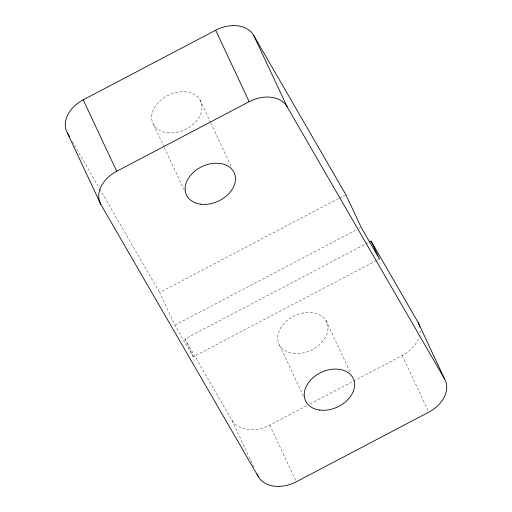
<?xml version="1.0" encoding="UTF-8"?>
<svg xmlns="http://www.w3.org/2000/svg" width="512" height="512" viewBox="0 0 512 512"><rect width="100%" height="100%" fill="white"/><g stroke="black" fill="none" stroke-linecap="round" stroke-linejoin="round"><path stroke-width="0.38" stroke-dasharray="2.56 1.92" d="M376.621 260.461L193.261 356.8L174.95 325.146L159.667 292.518L338.778 198.413M339.488 198.042L345.152 195.066M174.95 325.146L356.186 229.926M359.021 228.442L360.435 227.693M193.261 356.8L184.896 338.938L369.67 241.856M377.331 260.09L379.45 258.976M184.896 338.938L231.821 420.058A30.381 22.074 -25.1 0 0 269.766 425.082L307.104 405.459M309.92 403.981L402.214 355.488A30.381 22.074 -25.1 0 0 419.2 336.8M72.23 141.37L99.379 188.301M99.776 188.992L159.667 292.518M402.214 355.488L428.768 412.173M326.131 320.781L350.662 373.158M200.109 100.134L210.592 122.502M210.931 123.226L231.891 167.968M279.584 345.242L303.443 396.179M153.562 124.589L164.045 146.963M164.384 147.68L184.326 190.259M269.766 425.082L296.314 481.76M231.821 420.058L254.336 468.128M420.205 330.63A30.381 22.074 -25.1 0 1 419.43 336.026M167.162 132.73A26.317 19.117 -25.1 0 0 201.798 104.838A26.317 19.117 -25.1 0 0 161.549 99.507A26.317 19.117 -25.1 0 0 167.162 132.73M293.184 353.382A26.317 19.117 -25.1 0 0 327.821 325.491A26.317 19.117 -25.1 0 0 287.571 320.16A26.317 19.117 -25.1 0 0 293.184 353.382"/><path stroke-width="0.77" d="M371.085 241.114L418.01 322.234L444.563 378.912A30.381 22.074 -25.1 0 1 428.768 412.173L296.314 481.76A30.381 22.074 -25.1 0 1 258.374 476.736L100.902 204.538L67.437 133.088A30.381 22.074 -25.1 0 1 83.232 99.827L215.686 30.24A30.381 22.074 -25.1 0 1 253.626 35.264L345.856 194.694L361.146 227.322L379.45 258.976L371.085 241.114L369.67 241.856M100.902 204.538A30.381 22.074 -25.1 0 1 116.704 171.277L249.152 101.69A30.381 22.074 -25.1 0 1 287.098 106.707L444.563 378.912M67.437 133.088L69.434 136.538M253.626 35.264L287.098 106.707M215.686 30.24L249.152 101.69M83.232 99.827L116.704 171.277M257.03 473.869L258.374 476.736M418.01 322.234A30.381 22.074 -25.1 0 1 419.827 326.95M200.634 204.179A26.317 19.117 -25.1 0 0 235.27 176.288A26.317 19.117 -25.1 0 0 195.021 170.957A26.317 19.117 -25.1 0 0 200.634 204.179M319.731 410.061A26.317 19.117 -25.1 0 0 354.374 382.17A26.317 19.117 -25.1 0 0 314.118 376.845A26.317 19.117 -25.1 0 0 319.731 410.061"/></g></svg>
